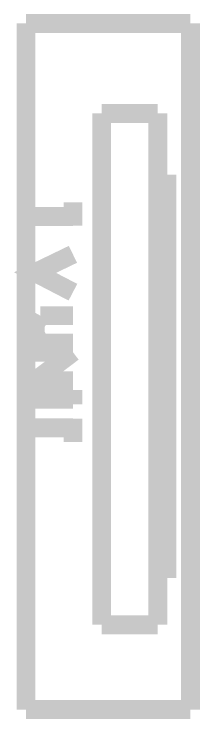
# Model space of a CAD drawing. Header units: inches. Extents: x -524 to 1067, y -71 to 1110.
# Drawn here: x 610.44 to 619.6, y 305.79 to 340.58 of the extents above; entities that cross this region are included whole.
import ezdxf

# ---------------------------------------------------------------- set-up
doc = ezdxf.new("R2010")
doc.units = ezdxf.units.IN
doc.header["$MEASUREMENT"] = 0
doc.layers.add('P', color=7, linetype='Continuous')

msp = doc.modelspace()

# ---------------------------------------------------------------- linework, layer by layer
at = {"layer": 'P', "const_width": 0.927}
for points in [[(611.022, 306.257), (611.022, 340.121)], [(611.022, 340.121), (619.136, 340.121)], [(619.136, 340.121), (619.136, 306.257)], [(617.526, 335.679), (614.756, 335.679)], [(614.756, 335.679), (614.756, 310.44)], [(617.526, 310.44), (617.526, 335.679)], [(617.526, 313.21), (617.526, 332.2)], [(617.526, 332.2), (617.975, 332.2), (617.975, 313.21), (617.526, 313.21)], [(613.34, 331.299), (613.34, 330.142)], [(613.34, 330.591), (611.475, 330.591)], [(613.34, 328.726), (611.475, 327.824), (613.34, 326.857)], [(611.73, 325.7), (611.475, 325.247)], [(613.34, 325.7), (611.73, 325.7)], [(611.475, 325.247), (611.475, 324.798)], [(611.475, 324.798), (611.73, 324.346), (613.34, 324.346)], [(611.475, 323.897), (613.34, 323.897)], [(613.34, 323.897), (611.475, 322.481)], [(611.475, 322.481), (613.34, 322.481)], [(611.475, 322.028), (611.475, 321.32)], [(613.34, 322.028), (613.34, 321.32)], [(613.34, 321.579), (611.475, 321.579)], [(613.34, 320.612), (613.34, 319.455)], [(613.34, 320.163), (611.475, 320.163)], [(614.756, 310.44), (617.526, 310.44)], [(619.136, 306.257), (611.022, 306.257)]]:
    msp.add_lwpolyline(points, dxfattribs=at)

doc.saveas('drawing.dxf')
